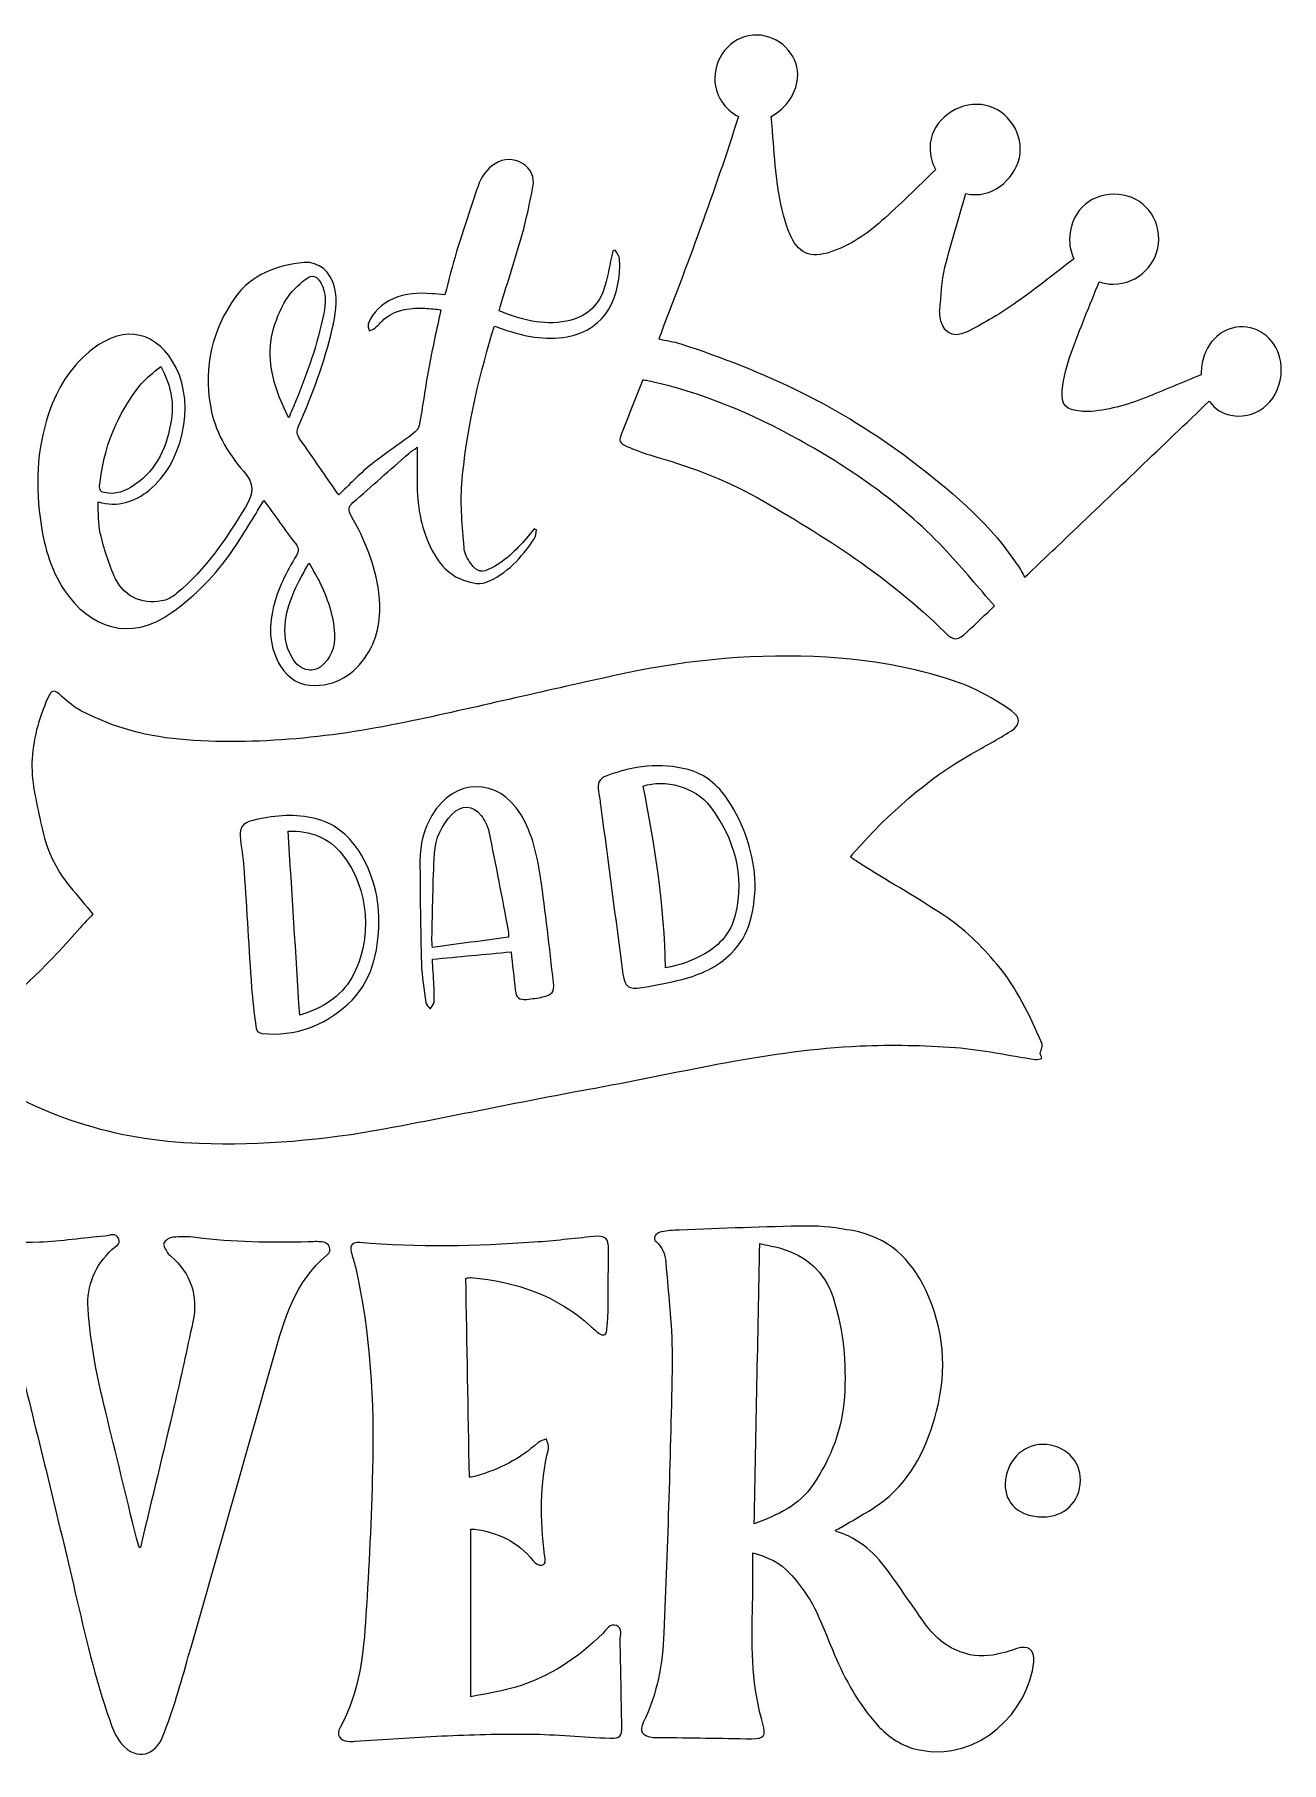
# Model space of a CAD drawing. Header units: millimetres. Extents: x -423 to 423, y -251 to 251.
# Drawn here: x -51.6 to -8.8, y -243.1 to -183.7 of the extents above; entities that cross this region are included whole.
import ezdxf

# ---------------------------------------------------------------- set-up
doc = ezdxf.new("R2010")
doc.units = ezdxf.units.MM
doc.header["$MEASUREMENT"] = 0
doc.layers.add('Layer 1', color=7, linetype='Continuous')

msp = doc.modelspace()

# ---------------------------------------------------------------- linework, layer by layer
at = {"layer": 'Layer 1', "color": 1, "lineweight": 20}
for points, knots in [([(-15.4331, -196.6655), (-14.7522, -196.6252), (-14.0943, -196.4425), (-13.4568, -196.1906), (-12.8095, -195.9349), (-12.1689, -195.6633), (-11.5259, -195.3968), (-11.5297, -195.221), (-11.5076, -195.0438), (-11.4615, -194.8663), (-11.2699, -194.1297), (-10.6409, -193.6707), (-9.9548, -193.7575), (-9.275, -193.8443), (-8.7656, -194.4807), (-8.7708, -195.2371), (-8.7779, -196.216), (-9.5395, -196.9353), (-10.4317, -196.8009), (-10.7901, -196.747), (-11.0617, -196.5765), (-11.2483, -196.3032), (-12.8546, -197.8409), (-14.4621, -199.3778), (-16.0719, -200.9122), (-16.5794, -201.3961), (-17.0879, -201.8791), (-17.5966, -202.3619), (-17.6168, -202.3198), (-17.6403, -202.2724), (-17.6671, -202.2185), (-17.751, -202.0506), (-17.868, -201.8997), (-17.9758, -201.7448), (-18.9258, -200.3733), (-20.2014, -199.3336), (-21.5073, -198.3357), (-23.8939, -196.5121), (-26.5757, -195.2577), (-29.4209, -194.3352), (-29.6669, -194.2556), (-29.9263, -194.2183), (-30.1815, -194.1667), (-29.2019, -191.6415), (-28.2583, -189.1031), (-27.4355, -186.5204), (-27.9124, -186.285), (-28.2571, -185.7699), (-28.2519, -185.2065), (-28.2442, -184.3676), (-27.5929, -183.7016), (-26.796, -183.7182), (-26.0478, -183.7337), (-25.3973, -184.3662), (-25.3983, -185.0781), (-25.3988, -185.6792), (-25.7987, -186.2589), (-26.3129, -186.5162), (-26.295, -186.6863), (-26.2793, -186.8567), (-26.2661, -187.0272), (-26.1868, -188.0616), (-26.1363, -189.0991), (-25.8351, -190.1017), (-25.791, -190.2477), (-25.7437, -190.3938), (-25.6851, -190.5345), (-25.3987, -191.2221), (-24.9648, -191.4165), (-24.2557, -191.1741), (-23.597, -190.9494), (-23.0234, -190.5677), (-22.5154, -190.1112), (-21.881, -189.5404), (-21.2703, -188.9435), (-20.6574, -188.3492), (-20.7794, -188.1193), (-20.8493, -187.8571), (-20.8496, -187.5807), (-20.8503, -186.7842), (-20.0954, -186.0984), (-19.2233, -186.1026), (-18.425, -186.1072), (-17.7462, -186.8141), (-17.7455, -187.6421), (-17.7448, -188.4433), (-18.4913, -189.2053), (-19.2776, -189.206), (-19.3929, -189.206), (-19.5056, -189.1925), (-19.6144, -189.1672), (-19.864, -190.0094), (-20.1159, -190.8509), (-20.3367, -191.7008), (-20.4601, -192.1774), (-20.4619, -192.6861), (-20.5169, -193.18), (-20.5233, -193.2354), (-20.5169, -193.2929), (-20.5113, -193.349), (-20.4464, -193.9335), (-20.0968, -194.1766), (-19.5754, -193.9177), (-18.9809, -193.6224), (-18.4027, -193.2788), (-17.8612, -192.8946), (-17.1924, -192.4205), (-16.549, -191.9112), (-15.9003, -191.4089), (-15.9949, -191.2128), (-16.0493, -190.995), (-16.0515, -190.7677), (-16.0603, -189.8657), (-15.408, -189.1929), (-14.5211, -189.1897), (-13.6455, -189.1866), (-12.9823, -189.8565), (-12.9848, -190.7423), (-12.9872, -191.5851), (-13.6946, -192.2822), (-14.55, -192.2854), (-14.7179, -192.2859), (-14.881, -192.2556), (-15.0339, -192.2001), (-15.3607, -193.0149), (-15.6942, -193.8271), (-15.9996, -194.65), (-16.1513, -195.0596), (-16.2557, -195.4985), (-16.303, -195.9324), (-16.3577, -196.4376), (-16.1644, -196.6136), (-15.6595, -196.6535), (-15.5876, -196.6588), (-15.5152, -196.6609), (-15.4331, -196.6655)], [0, 0, 0, 0, 0.0222222, 0.0222222, 0.0222222, 0.0444444, 0.0444444, 0.0444444, 0.0666667, 0.0666667, 0.0666667, 0.0888889, 0.0888889, 0.0888889, 0.1111111, 0.1111111, 0.1111111, 0.1333333, 0.1333333, 0.1333333, 0.1555556, 0.1555556, 0.1555556, 0.1777778, 0.1777778, 0.1777778, 0.2, 0.2, 0.2, 0.2222222, 0.2222222, 0.2222222, 0.2444444, 0.2444444, 0.2444444, 0.2666667, 0.2666667, 0.2666667, 0.2888889, 0.2888889, 0.2888889, 0.3111111, 0.3111111, 0.3111111, 0.3333333, 0.3333333, 0.3333333, 0.3555556, 0.3555556, 0.3555556, 0.3777778, 0.3777778, 0.3777778, 0.4, 0.4, 0.4, 0.4222222, 0.4222222, 0.4222222, 0.4444444, 0.4444444, 0.4444444, 0.4666667, 0.4666667, 0.4666667, 0.4888889, 0.4888889, 0.4888889, 0.5111111, 0.5111111, 0.5111111, 0.5333333, 0.5333333, 0.5333333, 0.5555556, 0.5555556, 0.5555556, 0.5777778, 0.5777778, 0.5777778, 0.6, 0.6, 0.6, 0.6222222, 0.6222222, 0.6222222, 0.6444444, 0.6444444, 0.6444444, 0.6666667, 0.6666667, 0.6666667, 0.6888889, 0.6888889, 0.6888889, 0.7111111, 0.7111111, 0.7111111, 0.7333333, 0.7333333, 0.7333333, 0.7555556, 0.7555556, 0.7555556, 0.7777778, 0.7777778, 0.7777778, 0.8, 0.8, 0.8, 0.8222222, 0.8222222, 0.8222222, 0.8444444, 0.8444444, 0.8444444, 0.8666667, 0.8666667, 0.8666667, 0.8888889, 0.8888889, 0.8888889, 0.9111111, 0.9111111, 0.9111111, 0.9333333, 0.9333333, 0.9333333, 0.9555556, 0.9555556, 0.9555556, 0.9777778, 0.9777778, 0.9777778, 1, 1, 1, 1]), ([(-49.4606, -199.7706), (-49.4373, -200.1484), (-49.4652, -200.5097), (-49.383, -200.8441), (-49.2507, -201.3782), (-49.0948, -201.918), (-48.8587, -202.4126), (-48.5455, -203.067), (-47.8375, -203.3386), (-47.1435, -203.1439), (-47.0031, -203.1047), (-46.8719, -203.0063), (-46.7558, -202.9121), (-45.7525, -202.0951), (-45.0569, -201.0371), (-44.3908, -199.9463), (-44.1079, -199.4824), (-44.0715, -199.1483), (-44.454, -198.7158), (-45.0233, -198.072), (-45.4527, -197.3199), (-45.5984, -196.4601), (-45.8259, -195.1161), (-45.5398, -193.8609), (-44.7542, -192.7486), (-44.1851, -191.9428), (-43.3201, -191.6348), (-42.3772, -191.5428), (-41.8685, -191.4934), (-41.4575, -191.8564), (-41.3291, -192.3905), (-41.2123, -192.8763), (-41.2984, -193.3501), (-41.4063, -193.8224), (-41.6712, -194.9792), (-42.0946, -196.0823), (-42.5652, -197.1682), (-42.6382, -197.3368), (-42.6287, -197.4585), (-42.5218, -197.6084), (-42.0702, -198.2431), (-41.6307, -198.8865), (-41.1851, -199.5286), (-40.8232, -199.1861), (-40.493, -198.8326), (-40.1208, -198.5313), (-39.6343, -198.1372), (-39.1115, -197.788), (-38.6116, -197.4102), (-38.5241, -197.3442), (-38.4306, -197.238), (-38.4123, -197.1375), (-38.2941, -196.4806), (-38.2087, -195.8184), (-38.0877, -195.1626), (-37.9671, -194.5068), (-37.8172, -193.8566), (-37.6715, -193.1606), (-37.8503, -193.1437), (-38.0278, -193.1186), (-38.2059, -193.1112), (-38.6963, -193.0918), (-39.1753, -193.1334), (-39.581, -193.4495), (-39.707, -193.5473), (-39.8043, -193.6799), (-39.9257, -193.7843), (-39.9839, -193.8341), (-40.0665, -193.8559), (-40.1377, -193.8905), (-40.1497, -193.8108), (-40.1921, -193.7201), (-40.1681, -193.6534), (-40.0185, -193.2343), (-39.7063, -192.9616), (-39.3119, -192.7856), (-38.8899, -192.5972), (-38.4395, -192.5785), (-37.9854, -192.6106), (-37.8418, -192.6205), (-37.6979, -192.6322), (-37.5296, -192.6452), (-37.3963, -192.1432), (-37.2802, -191.6444), (-37.1299, -191.1565), (-36.8982, -190.4047), (-36.6512, -189.6572), (-36.394, -188.9139), (-36.2854, -188.5988), (-36.1072, -188.3212), (-35.8063, -188.142), (-35.4941, -187.9564), (-35.1794, -187.9441), (-34.869, -188.1304), (-34.5663, -188.3113), (-34.4428, -188.6017), (-34.506, -188.9361), (-34.6093, -189.4878), (-34.7265, -190.0389), (-34.8775, -190.5793), (-35.1078, -191.3995), (-35.3728, -192.2106), (-35.6218, -193.0255), (-35.638, -193.0781), (-35.6465, -193.1324), (-35.6627, -193.2022), (-34.9163, -193.5088), (-34.1641, -193.7148), (-33.357, -193.5578), (-32.7209, -193.4344), (-32.2711, -193.0692), (-32.0641, -192.4554), (-31.9448, -192.1016), (-31.8912, -191.7259), (-31.8083, -191.3597), (-31.7914, -191.2849), (-31.7744, -191.2101), (-31.7578, -191.1353), (-31.7321, -191.1276), (-31.7067, -191.1191), (-31.6809, -191.1113), (-31.6266, -191.2126), (-31.5292, -191.3121), (-31.525, -191.4154), (-31.4746, -192.6914), (-31.9596, -193.8415), (-33.3305, -194.0912), (-34.0922, -194.2302), (-34.8175, -194.0701), (-35.5333, -193.8277), (-35.6232, -193.797), (-35.7125, -193.7649), (-35.8225, -193.7265), (-35.8547, -193.8143), (-35.8853, -193.8859), (-35.9069, -193.96), (-36.4025, -195.6618), (-36.8121, -197.3851), (-36.9511, -199.1547), (-37.0079, -199.8775), (-36.926, -200.6134), (-36.8752, -201.3415), (-36.8622, -201.5285), (-36.7567, -201.7285), (-36.6428, -201.8855), (-36.4194, -202.1928), (-36.2558, -202.2207), (-35.9213, -202.0411), (-35.4172, -201.7698), (-35.0221, -201.3701), (-34.6619, -200.9323), (-34.597, -200.8536), (-34.5296, -200.7771), (-34.4636, -200.6998), (-34.4365, -200.7097), (-34.4093, -200.7192), (-34.3825, -200.7288), (-34.4068, -200.8321), (-34.4051, -200.9531), (-34.4608, -201.036), (-34.8902, -201.6813), (-35.4073, -202.2563), (-36.1376, -202.5417), (-36.3736, -202.6338), (-36.7264, -202.5216), (-36.9924, -202.4179), (-37.3988, -202.2598), (-37.6891, -201.9395), (-37.9071, -201.5571), (-38.2909, -200.8833), (-38.4504, -200.1495), (-38.4818, -199.3857), (-38.5015, -198.9052), (-38.4853, -198.4226), (-38.4853, -197.8917), (-38.6046, -197.9778), (-38.6973, -198.0335), (-38.7778, -198.1037), (-39.417, -198.6661), (-40.0524, -199.2333), (-40.6941, -199.7935), (-40.8539, -199.9332), (-40.8644, -200.0528), (-40.7565, -200.2437), (-40.2908, -201.0678), (-39.9204, -201.9328), (-39.8072, -202.8825), (-39.7243, -203.5803), (-39.7677, -204.2713), (-40.1356, -204.8958), (-40.5519, -205.6027), (-41.1368, -206.0649), (-41.9976, -206.0793), (-42.5183, -206.0885), (-42.9099, -205.8553), (-43.1811, -205.4182), (-43.571, -204.791), (-43.5981, -204.1137), (-43.4383, -203.4155), (-43.2887, -202.7639), (-42.9762, -202.1818), (-42.6396, -201.6139), (-42.5465, -201.4562), (-42.5553, -201.3539), (-42.664, -201.211), (-43.0376, -200.7189), (-43.3967, -200.2151), (-43.7555, -199.7244), (-44.1223, -200.3082), (-44.4709, -200.9041), (-44.86, -201.4724), (-45.4188, -202.288), (-46.1071, -202.9837), (-46.9125, -203.564), (-48.3864, -204.6269), (-49.765, -204.0678), (-50.6096, -202.8161), (-51.1211, -202.058), (-51.3381, -201.1951), (-51.4555, -200.3005), (-51.6231, -199.0199), (-51.5395, -197.7615), (-51.0911, -196.543), (-50.7941, -195.7345), (-50.3245, -195.0384), (-49.6366, -194.5072), (-48.5264, -193.6503), (-47.4021, -193.9106), (-46.7707, -195.1637), (-46.1166, -196.4623), (-46.5625, -198.465), (-47.703, -199.3674), (-48.2096, -199.7685), (-48.7649, -199.9615), (-49.4606, -199.7706)], [0, 0, 0, 0, 0.0128205, 0.0128205, 0.0128205, 0.025641, 0.025641, 0.025641, 0.0384615, 0.0384615, 0.0384615, 0.0512821, 0.0512821, 0.0512821, 0.0641026, 0.0641026, 0.0641026, 0.0769231, 0.0769231, 0.0769231, 0.0897436, 0.0897436, 0.0897436, 0.1025641, 0.1025641, 0.1025641, 0.1153846, 0.1153846, 0.1153846, 0.1282051, 0.1282051, 0.1282051, 0.1410256, 0.1410256, 0.1410256, 0.1538462, 0.1538462, 0.1538462, 0.1666667, 0.1666667, 0.1666667, 0.1794872, 0.1794872, 0.1794872, 0.1923077, 0.1923077, 0.1923077, 0.2051282, 0.2051282, 0.2051282, 0.2179487, 0.2179487, 0.2179487, 0.2307692, 0.2307692, 0.2307692, 0.2435897, 0.2435897, 0.2435897, 0.2564103, 0.2564103, 0.2564103, 0.2692308, 0.2692308, 0.2692308, 0.2820513, 0.2820513, 0.2820513, 0.2948718, 0.2948718, 0.2948718, 0.3076923, 0.3076923, 0.3076923, 0.3205128, 0.3205128, 0.3205128, 0.3333333, 0.3333333, 0.3333333, 0.3461538, 0.3461538, 0.3461538, 0.3589744, 0.3589744, 0.3589744, 0.3717949, 0.3717949, 0.3717949, 0.3846154, 0.3846154, 0.3846154, 0.3974359, 0.3974359, 0.3974359, 0.4102564, 0.4102564, 0.4102564, 0.4230769, 0.4230769, 0.4230769, 0.4358974, 0.4358974, 0.4358974, 0.4487179, 0.4487179, 0.4487179, 0.4615385, 0.4615385, 0.4615385, 0.474359, 0.474359, 0.474359, 0.4871795, 0.4871795, 0.4871795, 0.5, 0.5, 0.5, 0.5128205, 0.5128205, 0.5128205, 0.525641, 0.525641, 0.525641, 0.5384615, 0.5384615, 0.5384615, 0.5512821, 0.5512821, 0.5512821, 0.5641026, 0.5641026, 0.5641026, 0.5769231, 0.5769231, 0.5769231, 0.5897436, 0.5897436, 0.5897436, 0.6025641, 0.6025641, 0.6025641, 0.6153846, 0.6153846, 0.6153846, 0.6282051, 0.6282051, 0.6282051, 0.6410256, 0.6410256, 0.6410256, 0.6538462, 0.6538462, 0.6538462, 0.6666667, 0.6666667, 0.6666667, 0.6794872, 0.6794872, 0.6794872, 0.6923077, 0.6923077, 0.6923077, 0.7051282, 0.7051282, 0.7051282, 0.7179487, 0.7179487, 0.7179487, 0.7307692, 0.7307692, 0.7307692, 0.7435897, 0.7435897, 0.7435897, 0.7564103, 0.7564103, 0.7564103, 0.7692308, 0.7692308, 0.7692308, 0.7820513, 0.7820513, 0.7820513, 0.7948718, 0.7948718, 0.7948718, 0.8076923, 0.8076923, 0.8076923, 0.8205128, 0.8205128, 0.8205128, 0.8333333, 0.8333333, 0.8333333, 0.8461538, 0.8461538, 0.8461538, 0.8589744, 0.8589744, 0.8589744, 0.8717949, 0.8717949, 0.8717949, 0.8846154, 0.8846154, 0.8846154, 0.8974359, 0.8974359, 0.8974359, 0.9102564, 0.9102564, 0.9102564, 0.9230769, 0.9230769, 0.9230769, 0.9358974, 0.9358974, 0.9358974, 0.9487179, 0.9487179, 0.9487179, 0.9615385, 0.9615385, 0.9615385, 0.974359, 0.974359, 0.974359, 0.9871795, 0.9871795, 0.9871795, 1, 1, 1, 1]), ([(-42.9046, -196.8785), (-42.8125, -196.6602), (-42.7324, -196.4767), (-42.6569, -196.2912), (-42.2614, -195.3157), (-41.8998, -194.3283), (-41.7002, -193.2908), (-41.6335, -192.9415), (-41.6109, -192.5842), (-41.788, -192.2547), (-41.9298, -191.9915), (-42.1112, -191.9326), (-42.3327, -192.1182), (-42.5754, -192.321), (-42.8245, -192.5447), (-42.9853, -192.811), (-43.4295, -193.5434), (-43.6369, -194.3392), (-43.4958, -195.2081), (-43.4006, -195.793), (-43.1801, -196.3261), (-42.9046, -196.8785)], [0, 0, 0, 0, 0.1428571, 0.1428571, 0.1428571, 0.2857143, 0.2857143, 0.2857143, 0.4285714, 0.4285714, 0.4285714, 0.5714286, 0.5714286, 0.5714286, 0.7142857, 0.7142857, 0.7142857, 0.8571429, 0.8571429, 0.8571429, 1, 1, 1, 1]), ([(-47.3062, -195.1122), (-47.5542, -195.332), (-47.7976, -195.4967), (-47.9754, -195.7151), (-48.8086, -196.7395), (-49.2814, -197.9164), (-49.4045, -199.2333), (-49.4168, -199.3677), (-49.372, -199.4221), (-49.2486, -199.4499), (-48.8549, -199.5392), (-48.5173, -199.3963), (-48.2065, -199.1861), (-47.4078, -198.6463), (-47.0747, -197.8384), (-46.9375, -196.9248), (-46.8444, -196.307), (-46.9693, -195.7317), (-47.3062, -195.1122)], [0, 0, 0, 0, 0.1666667, 0.1666667, 0.1666667, 0.3333333, 0.3333333, 0.3333333, 0.5, 0.5, 0.5, 0.6666667, 0.6666667, 0.6666667, 0.8333333, 0.8333333, 0.8333333, 1, 1, 1, 1]), ([(-18.6318, -203.3443), (-18.945, -203.6418), (-19.2581, -203.9394), (-19.5708, -204.2375), (-19.889, -204.5409), (-20.0347, -204.556), (-20.3416, -204.2509), (-22.2424, -202.3589), (-24.4871, -200.9464), (-26.7932, -199.6221), (-27.9514, -198.9568), (-29.209, -198.5338), (-30.4829, -198.1542), (-30.7517, -198.0737), (-31.0156, -197.9721), (-31.2735, -197.8607), (-31.5391, -197.746), (-31.5578, -197.6719), (-31.4492, -197.3961), (-31.2095, -196.7891), (-30.9698, -196.182), (-30.7313, -195.5746), (-30.6741, -195.5868), (-30.6156, -195.5948), (-30.5583, -195.6072), (-28.7105, -195.9991), (-26.9954, -196.7258), (-25.349, -197.639), (-23.4699, -198.6812), (-21.7288, -199.9035), (-20.2597, -201.4825), (-19.6982, -202.086), (-19.1784, -202.7273), (-18.6318, -203.3443)], [0, 0, 0, 0, 0.0909091, 0.0909091, 0.0909091, 0.1818182, 0.1818182, 0.1818182, 0.2727273, 0.2727273, 0.2727273, 0.3636364, 0.3636364, 0.3636364, 0.4545455, 0.4545455, 0.4545455, 0.5454545, 0.5454545, 0.5454545, 0.6363636, 0.6363636, 0.6363636, 0.7272727, 0.7272727, 0.7272727, 0.8181818, 0.8181818, 0.8181818, 0.9090909, 0.9090909, 0.9090909, 1, 1, 1, 1]), ([(-42.2068, -201.8774), (-42.5804, -202.524), (-42.9095, -203.1379), (-43.0107, -203.8431), (-43.0753, -204.2908), (-43.0192, -204.7243), (-42.786, -205.124), (-42.6583, -205.3431), (-42.4795, -205.5117), (-42.2293, -205.5456), (-42.0967, -205.5632), (-41.9196, -205.5279), (-41.8184, -205.4468), (-41.4578, -205.1582), (-41.2984, -204.7698), (-41.328, -204.3003), (-41.3696, -203.6543), (-41.5732, -203.0592), (-41.8614, -202.4884), (-41.9612, -202.2909), (-42.0784, -202.1025), (-42.2068, -201.8774)], [0, 0, 0, 0, 0.1428571, 0.1428571, 0.1428571, 0.2857143, 0.2857143, 0.2857143, 0.4285714, 0.4285714, 0.4285714, 0.5714286, 0.5714286, 0.5714286, 0.7142857, 0.7142857, 0.7142857, 0.8571429, 0.8571429, 0.8571429, 1, 1, 1, 1]), ([(-49.6352, -213.9463), (-49.9023, -213.6253), (-50.1651, -213.312), (-50.4251, -212.9966), (-50.9299, -212.3821), (-51.2499, -211.6878), (-51.4072, -210.9015), (-51.5511, -210.1846), (-51.7494, -209.4822), (-51.7318, -208.7389), (-51.7131, -207.9593), (-51.5018, -207.2319), (-51.1962, -206.527), (-51.0551, -206.2014), (-50.9631, -206.2099), (-50.6999, -206.4589), (-50.5034, -206.6448), (-50.2861, -206.823), (-50.0483, -206.9486), (-48.9159, -207.5476), (-47.7016, -207.8584), (-46.426, -207.9519), (-43.7212, -208.1498), (-41.062, -207.8164), (-38.4271, -207.2488), (-36.0691, -206.7404), (-33.7239, -206.1756), (-31.3656, -205.6705), (-29.075, -205.1801), (-26.754, -204.9723), (-24.4109, -205.1095), (-22.9123, -205.1977), (-21.4416, -205.4553), (-20.0125, -205.9294), (-19.302, -206.1651), (-18.6613, -206.5288), (-18.0514, -206.9525), (-17.7229, -207.1804), (-17.725, -207.4361), (-18.0715, -207.6506), (-18.5153, -207.9258), (-18.9732, -208.1794), (-19.4286, -208.4359), (-20.9762, -209.308), (-22.266, -210.4873), (-23.4453, -211.7989), (-23.4877, -211.8458), (-23.5215, -211.9005), (-23.5843, -211.9859), (-23.4111, -212.0988), (-23.2492, -212.2103), (-23.082, -212.3133), (-22.1856, -212.8654), (-21.2754, -213.3956), (-20.3945, -213.971), (-19.6911, -214.4303), (-19.0935, -215.0187), (-18.5498, -215.6622), (-17.8655, -216.4722), (-17.4298, -217.4233), (-16.9997, -218.3761), (-16.9606, -218.4618), (-17.0343, -218.5987), (-17.0618, -218.7455), (-17.0576, -218.7568), (-17.029, -218.8273), (-17.0008, -218.8982), (-17.0728, -218.9127), (-17.1479, -218.9494), (-17.2167, -218.9391), (-18.1378, -218.8005), (-19.0536, -218.5973), (-19.9796, -218.5278), (-21.0676, -218.4467), (-22.1662, -218.4276), (-23.2562, -218.4742), (-26.3469, -218.6065), (-29.3427, -219.3724), (-32.3699, -219.9202), (-34.7741, -220.3552), (-37.1656, -220.8639), (-39.5676, -221.3123), (-41.6843, -221.7077), (-43.8225, -221.894), (-45.9773, -221.8203), (-48.9046, -221.7197), (-51.5864, -220.8586), (-54.0015, -219.19), (-54.0481, -219.1582), (-54.0943, -219.1258), (-54.1384, -219.0908), (-54.5326, -218.7815), (-54.5501, -218.5031), (-54.173, -218.1796), (-53.9105, -217.9545), (-53.6269, -217.7552), (-53.3524, -217.5443), (-52.1484, -216.6186), (-51.0682, -215.5641), (-50.0786, -214.4137), (-49.9428, -214.256), (-49.7925, -214.1114), (-49.6352, -213.9463)], [0, 0, 0, 0, 0.0294118, 0.0294118, 0.0294118, 0.0588235, 0.0588235, 0.0588235, 0.0882353, 0.0882353, 0.0882353, 0.1176471, 0.1176471, 0.1176471, 0.1470588, 0.1470588, 0.1470588, 0.1764706, 0.1764706, 0.1764706, 0.2058824, 0.2058824, 0.2058824, 0.2352941, 0.2352941, 0.2352941, 0.2647059, 0.2647059, 0.2647059, 0.2941176, 0.2941176, 0.2941176, 0.3235294, 0.3235294, 0.3235294, 0.3529412, 0.3529412, 0.3529412, 0.3823529, 0.3823529, 0.3823529, 0.4117647, 0.4117647, 0.4117647, 0.4411765, 0.4411765, 0.4411765, 0.4705882, 0.4705882, 0.4705882, 0.5, 0.5, 0.5, 0.5294118, 0.5294118, 0.5294118, 0.5588235, 0.5588235, 0.5588235, 0.5882353, 0.5882353, 0.5882353, 0.6176471, 0.6176471, 0.6176471, 0.6470588, 0.6470588, 0.6470588, 0.6764706, 0.6764706, 0.6764706, 0.7058824, 0.7058824, 0.7058824, 0.7352941, 0.7352941, 0.7352941, 0.7647059, 0.7647059, 0.7647059, 0.7941176, 0.7941176, 0.7941176, 0.8235294, 0.8235294, 0.8235294, 0.8529412, 0.8529412, 0.8529412, 0.8823529, 0.8823529, 0.8823529, 0.9117647, 0.9117647, 0.9117647, 0.9411765, 0.9411765, 0.9411765, 0.9705882, 0.9705882, 0.9705882, 1, 1, 1, 1]), ([(-26.8581, -212.8964), (-26.8934, -213.8471), (-27.0444, -214.6592), (-27.685, -215.2946), (-28.1563, -215.7627), (-28.7441, -216.021), (-29.372, -216.1839), (-29.8303, -216.3028), (-30.2988, -216.3854), (-30.7655, -216.4672), (-31.205, -216.5441), (-31.3521, -216.4376), (-31.4104, -216.0026), (-31.6661, -214.0916), (-31.9159, -212.1796), (-32.1688, -210.2682), (-32.1928, -210.0855), (-32.2253, -209.9031), (-32.2521, -209.7207), (-32.2941, -209.435), (-32.2313, -209.2815), (-31.9646, -209.1831), (-31.0555, -208.849), (-30.1188, -208.7216), (-29.172, -208.9735), (-28.5952, -209.127), (-28.1387, -209.5041), (-27.8096, -209.9976), (-27.2074, -210.9007), (-26.9114, -211.9104), (-26.8581, -212.8964)], [0, 0, 0, 0, 0.1, 0.1, 0.1, 0.2, 0.2, 0.2, 0.3, 0.3, 0.3, 0.4, 0.4, 0.4, 0.5, 0.5, 0.5, 0.6, 0.6, 0.6, 0.7, 0.7, 0.7, 0.8, 0.8, 0.8, 0.9, 0.9, 0.9, 1, 1, 1, 1]), ([(-35.2595, -215.2374), (-36.1757, -215.3235), (-37.0534, -215.4061), (-37.9632, -215.4914), (-37.9459, -215.786), (-37.9247, -216.088), (-37.9106, -216.3903), (-37.9018, -216.5829), (-37.8895, -216.7773), (-37.9061, -216.9685), (-37.9131, -217.0479), (-37.9911, -217.1216), (-38.0366, -217.1982), (-38.0881, -217.1262), (-38.1742, -217.0588), (-38.1851, -216.9816), (-38.2482, -216.5364), (-38.3262, -216.0894), (-38.3393, -215.6414), (-38.3735, -214.4603), (-38.3872, -213.2785), (-38.3897, -212.0967), (-38.3911, -211.5513), (-38.2585, -211.0313), (-37.9815, -210.5519), (-37.2259, -209.2445), (-35.6871, -209.2265), (-34.9152, -210.5236), (-34.5215, -211.1858), (-34.3529, -211.9284), (-34.2435, -212.6759), (-34.0682, -213.8761), (-33.9387, -215.0833), (-33.7972, -216.2884), (-33.7584, -216.6186), (-33.8417, -216.7205), (-34.1712, -216.789), (-34.3518, -216.8264), (-34.5356, -216.8549), (-34.7191, -216.8715), (-34.9921, -216.8962), (-35.0814, -216.8158), (-35.1128, -216.542), (-35.1618, -216.1123), (-35.2098, -215.6823), (-35.2595, -215.2374)], [0, 0, 0, 0, 0.0666667, 0.0666667, 0.0666667, 0.1333333, 0.1333333, 0.1333333, 0.2, 0.2, 0.2, 0.2666667, 0.2666667, 0.2666667, 0.3333333, 0.3333333, 0.3333333, 0.4, 0.4, 0.4, 0.4666667, 0.4666667, 0.4666667, 0.5333333, 0.5333333, 0.5333333, 0.6, 0.6, 0.6, 0.6666667, 0.6666667, 0.6666667, 0.7333333, 0.7333333, 0.7333333, 0.8, 0.8, 0.8, 0.8666667, 0.8666667, 0.8666667, 0.9333333, 0.9333333, 0.9333333, 1, 1, 1, 1]), ([(-29.9491, -215.7846), (-29.451, -215.7049), (-29.0108, -215.543), (-28.5977, -215.3055), (-28.072, -215.0043), (-27.6988, -214.5767), (-27.5538, -213.9812), (-27.2151, -212.5934), (-27.5753, -211.3467), (-28.4114, -210.24), (-28.9254, -209.5605), (-29.9876, -209.2875), (-30.7136, -209.5436), (-30.3118, -211.6017), (-29.9753, -213.6658), (-29.9491, -215.7846)], [0, 0, 0, 0, 0.2, 0.2, 0.2, 0.4, 0.4, 0.4, 0.6, 0.6, 0.6, 0.8, 0.8, 0.8, 1, 1, 1, 1]), ([(-35.3502, -214.7298), (-35.3502, -214.6532), (-35.3403, -214.5887), (-35.3516, -214.5291), (-35.5707, -213.3861), (-35.7852, -212.2424), (-36.0205, -211.1032), (-36.061, -210.9064), (-36.1651, -210.7074), (-36.2875, -210.5459), (-36.5577, -210.1895), (-36.9737, -210.1779), (-37.2792, -210.4993), (-37.6404, -210.8792), (-37.8644, -211.34), (-37.8926, -211.8568), (-37.9459, -212.8259), (-37.9537, -213.7978), (-37.978, -214.7686), (-37.9808, -214.879), (-37.9678, -214.9898), (-37.9621, -215.0942), (-37.0795, -214.9707), (-36.217, -214.8508), (-35.3502, -214.7298)], [0, 0, 0, 0, 0.125, 0.125, 0.125, 0.25, 0.25, 0.25, 0.375, 0.375, 0.375, 0.5, 0.5, 0.5, 0.625, 0.625, 0.625, 0.75, 0.75, 0.75, 0.875, 0.875, 0.875, 1, 1, 1, 1]), ([(-39.8036, -214.1855), (-39.8125, -215.2671), (-40.0442, -216.2831), (-40.8722, -217.0391), (-41.6945, -217.7901), (-42.6791, -218.157), (-43.8137, -218.0427), (-43.9869, -218.0254), (-44.0236, -217.9083), (-44.0391, -217.7789), (-44.092, -217.34), (-44.1502, -216.9011), (-44.1802, -216.4602), (-44.2716, -215.1362), (-44.3467, -213.8108), (-44.4374, -212.4868), (-44.4624, -212.1185), (-44.5143, -211.7516), (-44.5626, -211.3848), (-44.6138, -210.9988), (-44.5178, -210.8175), (-44.1421, -210.7226), (-43.4736, -210.554), (-42.7924, -210.4912), (-42.1105, -210.627), (-41.467, -210.7551), (-40.9597, -211.1114), (-40.5787, -211.643), (-40.0718, -212.3507), (-39.7973, -213.2619), (-39.8036, -214.1855)], [0, 0, 0, 0, 0.1, 0.1, 0.1, 0.2, 0.2, 0.2, 0.3, 0.3, 0.3, 0.4, 0.4, 0.4, 0.5, 0.5, 0.5, 0.6, 0.6, 0.6, 0.7, 0.7, 0.7, 0.8, 0.8, 0.8, 0.9, 0.9, 0.9, 1, 1, 1, 1]), ([(-42.5246, -217.4123), (-41.7587, -217.182), (-41.1223, -216.8101), (-40.7265, -216.1077), (-40.01, -214.8353), (-40.1416, -213.0446), (-41.0497, -211.8988), (-41.522, -211.3029), (-42.1637, -211.0683), (-42.9247, -211.0874), (-42.791, -213.1998), (-42.6587, -215.2886), (-42.5246, -217.4123)], [0, 0, 0, 0, 0.25, 0.25, 0.25, 0.5, 0.5, 0.5, 0.75, 0.75, 0.75, 1, 1, 1, 1]), ([(-48.0047, -235.713), (-47.6166, -234.092), (-47.2222, -232.4721), (-46.8419, -230.8489), (-46.6165, -229.8876), (-46.4062, -228.9217), (-46.1999, -227.9561), (-46.0083, -227.059), (-46.2623, -226.3037), (-46.9548, -225.6987), (-46.9971, -225.6617), (-47.0518, -225.6292), (-47.0758, -225.5827), (-47.1308, -225.4754), (-47.2342, -225.3318), (-47.2, -225.2563), (-47.1552, -225.1576), (-47.0017, -225.0627), (-46.886, -225.0514), (-46.6239, -225.0249), (-46.3537, -225.026), (-46.0919, -225.0605), (-44.8117, -225.2295), (-43.5258, -225.238), (-42.2378, -225.2098), (-42.0773, -225.2059), (-41.9143, -225.1925), (-41.7559, -225.2126), (-41.4963, -225.2454), (-41.3901, -225.5005), (-41.5869, -225.6631), (-42.6872, -226.5718), (-43.052, -227.8588), (-43.4182, -229.1478), (-44.3965, -232.5888), (-45.3691, -236.0316), (-46.3554, -239.4701), (-46.6193, -240.3887), (-46.8765, -241.3151), (-47.2282, -242.2017), (-47.4833, -242.8455), (-48.1052, -243.0878), (-48.6517, -242.4652), (-48.8457, -242.2447), (-48.9621, -241.9399), (-49.0602, -241.6549), (-49.5601, -240.2092), (-49.9065, -238.7229), (-50.2526, -237.2342), (-50.8548, -234.6427), (-51.4926, -232.0593), (-52.1343, -229.4777), (-52.3456, -228.6285), (-52.5876, -227.785), (-52.8709, -226.9578), (-53.0173, -226.5306), (-53.2843, -226.1446), (-53.4985, -225.7411), (-53.532, -225.6772), (-53.5793, -225.62), (-53.6096, -225.5548), (-53.7235, -225.3121), (-53.6406, -225.1833), (-53.3782, -225.1886), (-52.7432, -225.2024), (-52.1064, -225.2517), (-51.4735, -225.2218), (-50.7207, -225.1861), (-49.9714, -225.081), (-49.2207, -225.0101), (-49.0559, -224.9942), (-48.8489, -224.8736), (-48.7504, -225.1008), (-48.663, -225.3025), (-48.8718, -225.3653), (-48.9822, -225.4715), (-49.5587, -226.0257), (-49.856, -226.696), (-49.8042, -227.5025), (-49.7269, -228.6945), (-49.4888, -229.8601), (-49.2066, -231.0175), (-48.8499, -232.478), (-48.4947, -233.9389), (-48.138, -235.3994), (-48.1123, -235.5056), (-48.0791, -235.6107), (-48.0495, -235.7165), (-48.0347, -235.7151), (-48.0195, -235.7141), (-48.0047, -235.713)], [0, 0, 0, 0, 0.0333333, 0.0333333, 0.0333333, 0.0666667, 0.0666667, 0.0666667, 0.1, 0.1, 0.1, 0.1333333, 0.1333333, 0.1333333, 0.1666667, 0.1666667, 0.1666667, 0.2, 0.2, 0.2, 0.2333333, 0.2333333, 0.2333333, 0.2666667, 0.2666667, 0.2666667, 0.3, 0.3, 0.3, 0.3333333, 0.3333333, 0.3333333, 0.3666667, 0.3666667, 0.3666667, 0.4, 0.4, 0.4, 0.4333333, 0.4333333, 0.4333333, 0.4666667, 0.4666667, 0.4666667, 0.5, 0.5, 0.5, 0.5333333, 0.5333333, 0.5333333, 0.5666667, 0.5666667, 0.5666667, 0.6, 0.6, 0.6, 0.6333333, 0.6333333, 0.6333333, 0.6666667, 0.6666667, 0.6666667, 0.7, 0.7, 0.7, 0.7333333, 0.7333333, 0.7333333, 0.7666667, 0.7666667, 0.7666667, 0.8, 0.8, 0.8, 0.8333333, 0.8333333, 0.8333333, 0.8666667, 0.8666667, 0.8666667, 0.9, 0.9, 0.9, 0.9333333, 0.9333333, 0.9333333, 0.9666667, 0.9666667, 0.9666667, 1, 1, 1, 1]), ([(-36.8121, -226.453), (-36.7719, -228.7457), (-36.7324, -231.0112), (-36.6921, -233.3039), (-36.6008, -233.2887), (-36.5306, -233.2856), (-36.4653, -233.2658), (-35.6779, -233.0298), (-34.9533, -232.6784), (-34.3384, -232.1186), (-34.2608, -232.0484), (-34.137, -232.029), (-34.0347, -231.9863), (-34.0114, -232.102), (-33.9458, -232.2283), (-33.9715, -232.3324), (-34.2717, -233.5389), (-34.252, -234.7549), (-34.1042, -235.9758), (-34.0879, -236.1099), (-34.0237, -236.2821), (-34.2005, -236.3233), (-34.2876, -236.3434), (-34.44, -236.2528), (-34.5074, -236.1678), (-35.0228, -235.5158), (-35.7132, -235.199), (-36.5158, -235.0851), (-36.5535, -235.0794), (-36.5934, -235.0844), (-36.6375, -235.0844), (-36.6375, -236.9897), (-36.6375, -238.8827), (-36.6375, -240.8516), (-36.0868, -240.7355), (-35.5781, -240.6639), (-35.0909, -240.5182), (-33.9338, -240.1728), (-32.9587, -239.5167), (-32.1039, -238.6714), (-31.9734, -238.5427), (-31.8616, -238.3137), (-31.6365, -238.4001), (-31.3959, -238.4922), (-31.5109, -238.736), (-31.5067, -238.9148), (-31.4816, -239.8956), (-31.4717, -240.8763), (-31.446, -241.8566), (-31.4365, -242.207), (-31.4975, -242.2916), (-31.8552, -242.274), (-32.7788, -242.2285), (-33.7016, -242.1449), (-34.6256, -242.1325), (-35.6299, -242.1195), (-36.6364, -242.1537), (-37.6401, -242.1964), (-38.6359, -242.2391), (-39.6301, -242.3188), (-40.6246, -242.3809), (-40.705, -242.3855), (-40.7861, -242.3858), (-40.8662, -242.3791), (-41.153, -242.3537), (-41.2783, -242.1611), (-41.1389, -241.9113), (-40.4683, -240.7059), (-40.3318, -239.3741), (-40.2464, -238.041), (-40.1398, -236.3798), (-40.0647, -234.7154), (-40.0206, -233.0513), (-39.9585, -230.7057), (-40.0929, -228.3717), (-40.609, -226.0723), (-40.6478, -225.9002), (-40.7103, -225.7333), (-40.7516, -225.5615), (-40.8094, -225.3202), (-40.711, -225.2062), (-40.4619, -225.2295), (-38.4617, -225.4137), (-36.4607, -225.3625), (-34.4608, -225.2225), (-33.7793, -225.1748), (-33.0998, -225.0983), (-32.4204, -225.0263), (-32.0044, -224.9822), (-31.9025, -225.0694), (-31.906, -225.4902), (-31.9134, -226.2462), (-31.9155, -227.0026), (-31.9251, -227.7589), (-31.9272, -227.9191), (-31.9543, -228.0789), (-31.966, -228.2394), (-31.9815, -228.4476), (-32.1046, -228.4352), (-32.2306, -228.3551), (-32.3382, -228.2874), (-32.4278, -228.1904), (-32.5234, -228.1036), (-33.6872, -227.0463), (-35.0905, -226.5785), (-36.6265, -226.4399), (-36.6809, -226.4353), (-36.7366, -226.4473), (-36.8121, -226.453)], [0, 0, 0, 0, 0.0277778, 0.0277778, 0.0277778, 0.0555556, 0.0555556, 0.0555556, 0.0833333, 0.0833333, 0.0833333, 0.1111111, 0.1111111, 0.1111111, 0.1388889, 0.1388889, 0.1388889, 0.1666667, 0.1666667, 0.1666667, 0.1944444, 0.1944444, 0.1944444, 0.2222222, 0.2222222, 0.2222222, 0.25, 0.25, 0.25, 0.2777778, 0.2777778, 0.2777778, 0.3055556, 0.3055556, 0.3055556, 0.3333333, 0.3333333, 0.3333333, 0.3611111, 0.3611111, 0.3611111, 0.3888889, 0.3888889, 0.3888889, 0.4166667, 0.4166667, 0.4166667, 0.4444444, 0.4444444, 0.4444444, 0.4722222, 0.4722222, 0.4722222, 0.5, 0.5, 0.5, 0.5277778, 0.5277778, 0.5277778, 0.5555556, 0.5555556, 0.5555556, 0.5833333, 0.5833333, 0.5833333, 0.6111111, 0.6111111, 0.6111111, 0.6388889, 0.6388889, 0.6388889, 0.6666667, 0.6666667, 0.6666667, 0.6944444, 0.6944444, 0.6944444, 0.7222222, 0.7222222, 0.7222222, 0.75, 0.75, 0.75, 0.7777778, 0.7777778, 0.7777778, 0.8055556, 0.8055556, 0.8055556, 0.8333333, 0.8333333, 0.8333333, 0.8611111, 0.8611111, 0.8611111, 0.8888889, 0.8888889, 0.8888889, 0.9166667, 0.9166667, 0.9166667, 0.9444444, 0.9444444, 0.9444444, 0.9722222, 0.9722222, 0.9722222, 1, 1, 1, 1]), ([(-26.9463, -235.9003), (-26.9463, -236.5212), (-26.9308, -237.0924), (-26.9495, -237.6621), (-26.9929, -238.984), (-27.0031, -240.302), (-26.6475, -241.5924), (-26.6306, -241.6545), (-26.6165, -241.7173), (-26.5985, -241.779), (-26.4785, -242.1816), (-26.5702, -242.2997), (-26.9809, -242.293), (-28.0413, -242.2743), (-29.1021, -242.2616), (-30.1629, -242.2461), (-30.2515, -242.2447), (-30.3407, -242.2489), (-30.4282, -242.238), (-30.7485, -242.1978), (-30.8551, -242.0274), (-30.7101, -241.7346), (-30.2289, -240.762), (-30.0433, -239.7132), (-30.0007, -238.6517), (-29.8772, -235.5578), (-29.7689, -232.4622), (-29.7181, -229.3658), (-29.6994, -228.213), (-29.8493, -227.0566), (-29.9382, -225.903), (-29.9587, -225.6398), (-30.0483, -225.389), (-30.2702, -225.2013), (-30.3972, -225.0937), (-30.3044, -224.912), (-30.0906, -224.87), (-29.8864, -224.8302), (-29.6761, -224.8101), (-29.4676, -224.8027), (-28.0046, -224.7497), (-26.5413, -224.6845), (-25.078, -224.664), (-24.5594, -224.657), (-24.0345, -224.7332), (-23.5212, -224.8231), (-22.3105, -225.0355), (-21.5005, -225.7933), (-20.9978, -226.865), (-20.3719, -228.1989), (-20.2516, -229.5976), (-20.6266, -231.032), (-20.9385, -232.2248), (-21.437, -233.317), (-22.4269, -234.0973), (-22.8781, -234.4525), (-23.4023, -234.7143), (-23.8948, -235.0163), (-23.9607, -235.0569), (-24.0348, -235.0844), (-24.1061, -235.1186), (-24.0916, -235.1429), (-24.0863, -235.1652), (-24.0758, -235.168), (-23.2679, -235.4029), (-22.7031, -235.9508), (-22.2307, -236.6119), (-21.8053, -237.2081), (-21.3985, -237.817), (-20.9664, -238.4079), (-20.5931, -238.9173), (-20.1003, -239.2673), (-19.4734, -239.402), (-19.0536, -239.4923), (-18.6412, -239.4302), (-18.2348, -239.3138), (-18.111, -239.2785), (-17.9907, -239.2323), (-17.8683, -239.1925), (-17.4735, -239.0634), (-17.2442, -239.2334), (-17.283, -239.643), (-17.4425, -241.3211), (-19.1538, -243.1069), (-21.2246, -242.6783), (-21.806, -242.558), (-22.2762, -242.2429), (-22.6685, -241.809), (-23.3127, -241.0961), (-23.7688, -240.2667), (-24.141, -239.3872), (-24.3199, -238.9653), (-24.4867, -238.5381), (-24.6705, -238.1183), (-24.9175, -237.5531), (-25.2643, -237.0518), (-25.6784, -236.5953), (-26.0037, -236.2369), (-26.4189, -236.0471), (-26.9463, -235.9003)], [0, 0, 0, 0, 0.030303, 0.030303, 0.030303, 0.0606061, 0.0606061, 0.0606061, 0.0909091, 0.0909091, 0.0909091, 0.1212121, 0.1212121, 0.1212121, 0.1515152, 0.1515152, 0.1515152, 0.1818182, 0.1818182, 0.1818182, 0.2121212, 0.2121212, 0.2121212, 0.2424242, 0.2424242, 0.2424242, 0.2727273, 0.2727273, 0.2727273, 0.3030303, 0.3030303, 0.3030303, 0.3333333, 0.3333333, 0.3333333, 0.3636364, 0.3636364, 0.3636364, 0.3939394, 0.3939394, 0.3939394, 0.4242424, 0.4242424, 0.4242424, 0.4545455, 0.4545455, 0.4545455, 0.4848485, 0.4848485, 0.4848485, 0.5151515, 0.5151515, 0.5151515, 0.5454545, 0.5454545, 0.5454545, 0.5757576, 0.5757576, 0.5757576, 0.6060606, 0.6060606, 0.6060606, 0.6363636, 0.6363636, 0.6363636, 0.6666667, 0.6666667, 0.6666667, 0.6969697, 0.6969697, 0.6969697, 0.7272727, 0.7272727, 0.7272727, 0.7575758, 0.7575758, 0.7575758, 0.7878788, 0.7878788, 0.7878788, 0.8181818, 0.8181818, 0.8181818, 0.8484848, 0.8484848, 0.8484848, 0.8787879, 0.8787879, 0.8787879, 0.9090909, 0.9090909, 0.9090909, 0.9393939, 0.9393939, 0.9393939, 0.969697, 0.969697, 0.969697, 1, 1, 1, 1]), ([(-26.8934, -234.9041), (-26.0901, -234.5951), (-25.3482, -234.2769), (-24.8632, -233.5484), (-24.2543, -232.6336), (-23.8658, -231.6547), (-23.7956, -230.5448), (-23.7216, -229.3754), (-23.8235, -228.2324), (-24.1858, -227.1186), (-24.4747, -226.2304), (-25.1041, -225.6867), (-25.9896, -225.4306), (-26.2235, -225.3629), (-26.4662, -225.323), (-26.7068, -225.2697), (-26.7696, -228.4987), (-26.8313, -231.6861), (-26.8934, -234.9041)], [0, 0, 0, 0, 0.1666667, 0.1666667, 0.1666667, 0.3333333, 0.3333333, 0.3333333, 0.5, 0.5, 0.5, 0.6666667, 0.6666667, 0.6666667, 0.8333333, 0.8333333, 0.8333333, 1, 1, 1, 1]), ([(-16.9736, -234.6656), (-17.7811, -234.6554), (-18.2754, -234.2187), (-18.2666, -233.5219), (-18.2581, -232.7874), (-17.6566, -232.1595), (-16.9726, -232.1708), (-16.2254, -232.1831), (-15.6705, -232.7137), (-15.6775, -233.409), (-15.6849, -234.1442), (-16.2321, -234.6744), (-16.9736, -234.6656)], [0, 0, 0, 0, 0.25, 0.25, 0.25, 0.5, 0.5, 0.5, 0.75, 0.75, 0.75, 1, 1, 1, 1])]:
    msp.add_open_spline(points, degree=3, knots=knots, dxfattribs=at)

doc.saveas('drawing.dxf')
